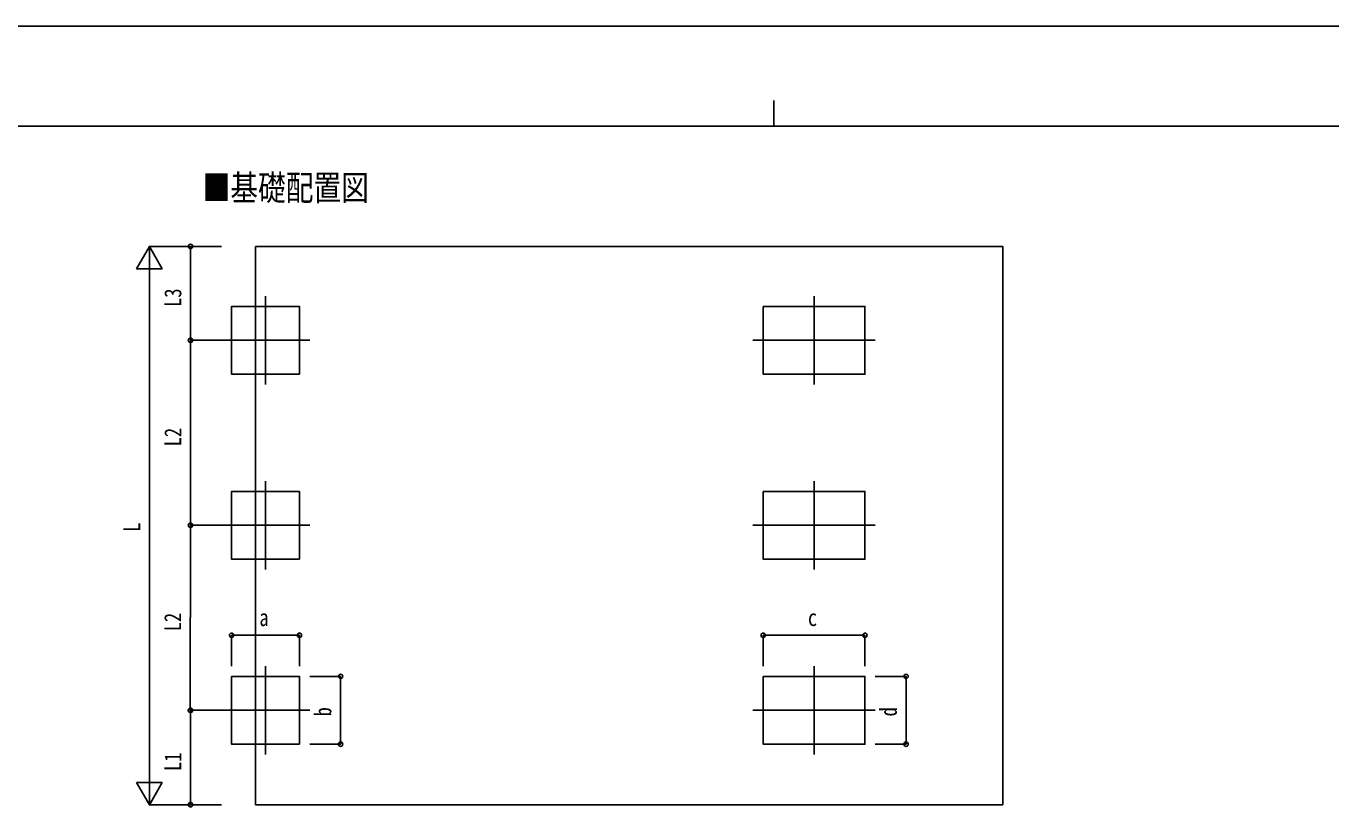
# Model space of a CAD drawing. Units: millimetres, scale not verified. Extents: x -21025 to 21025, y -14850 to 14850.
# Drawn here: x -7301 to 5393, y 7214 to 14850 of the extents above; entities that cross this region are included whole.
import ezdxf
from ezdxf.enums import TextEntityAlignment as Align

# ---------------------------------------------------------------- set-up
doc = ezdxf.new("R2010")
doc.units = ezdxf.units.MM
doc.header["$LTSCALE"] = 60
for name, color, linetype in [('0-2_USER1', 3, 'Continuous'), ('0-4_YKK_12', 2, 'Continuous'), ('0-6_YKK_A1', 4, 'Continuous'), ('0-7_YKK_D', 6, 'Continuous'), ('0-8_YKK_ZWAK', 7, 'Continuous')]:
    doc.layers.add(name, color=color, linetype=linetype)
doc.styles.add('ＭＳ ゴシック', font='')
doc.styles.get('ＭＳ ゴシック').set_extended_font_data('MS Gothic')

msp = doc.modelspace()

# ---------------------------------------------------------------- linework, layer by layer
at = {"layer": '0-4_YKK_12'}
for p, q in [((-4971.4, 12222.82), (-4971.4, 11362.82)), ((365.1, 12222.82), (365.1, 11362.82)), ((-4541.4, 11792.82), (-5401.4, 11792.82)), ((960.1, 11792.82), (-229.9, 11792.82)), ((-4971.4, 10422.82), (-4971.4, 9562.82)), ((365.1, 10422.82), (365.1, 9562.82)), ((-4541.4, 9992.82), (-5401.4, 9992.82)), ((960.1, 9992.82), (-229.9, 9992.82)), ((-4971.4, 8622.82), (-4971.4, 7762.82)), ((365.1, 8622.82), (365.1, 7762.82)), ((-4541.4, 8192.82), (-5401.4, 8192.82)), ((960.1, 8192.82), (-229.9, 8192.82))]:
    msp.add_line(p, q, dxfattribs=at)
at = {"layer": '0-6_YKK_A1'}
for p, q in [((-5069.9, 12706), (2200.1, 12706)), ((-5069.9, 12706), (-5069.9, 7274.22)), ((2200.1, 12706), (2200.1, 7274.22)), ((-5069.9, 7274.22), (2200.1, 7274.22))]:
    msp.add_line(p, q, dxfattribs=at)
for points in [[(-4641.4, 11462.82), (-4641.4, 12122.82), (-5301.4, 12122.82), (-5301.4, 11462.82)], [(-129.9, 12122.82), (860.1, 12122.82), (860.1, 11462.82), (-129.9, 11462.82)], [(-4641.4, 9662.82), (-4641.4, 10322.82), (-5301.4, 10322.82), (-5301.4, 9662.82)], [(-129.9, 10322.82), (860.1, 10322.82), (860.1, 9662.82), (-129.9, 9662.82)], [(-4641.4, 7862.82), (-4641.4, 8522.82), (-5301.4, 8522.82), (-5301.4, 7862.82)], [(-129.9, 8522.82), (860.1, 8522.82), (860.1, 7862.82), (-129.9, 7862.82)]]:
    msp.add_lwpolyline(points, close=True, dxfattribs=at)
at = {"layer": '0-7_YKK_D'}
for p, q in [((-6101.4, 12706), (-6226.4, 12489.49)), ((-5401.4, 12706), (-6102.4, 12706)), ((-6101.4, 12706), (-5976.4, 12489.49)), ((-6101.4, 12706), (-6101.4, 12272.99)), ((-5401.4, 12706), (-5702.4, 12706)), ((-5701.4, 11792.82), (-5701.4, 12706)), ((-6226.4, 12489.49), (-5976.4, 12489.49)), ((-6101.4, 7524.22), (-6101.4, 12456)), ((-5401.4, 11792.82), (-5702.4, 11792.82)), ((-5401.4, 11792.82), (-5702.4, 11792.82)), ((-5701.4, 9992.99), (-5701.4, 11792.82)), ((-5401.4, 9992.82), (-5703.46, 9992.99)), ((-5703.46, 8192.99), (-5702.46, 9992.99)), ((-5401.4, 9992.99), (-5702.4, 9992.99)), ((-5301.4, 8622.82), (-5301.4, 8923.82)), ((-4641.4, 8922.82), (-5301.4, 8922.82)), ((-4641.4, 8622.82), (-4641.4, 8923.82)), ((-129.9, 8622.82), (-129.9, 8923.82)), ((860.1, 8922.82), (-129.9, 8922.82)), ((860.1, 8622.82), (860.1, 8923.82)), ((-4541.4, 8522.82), (-4240.4, 8522.82)), ((-4241.4, 7862.82), (-4241.4, 8522.82)), ((960.1, 8522.82), (1261.1, 8522.82)), ((1260.1, 7862.82), (1260.1, 8522.82)), ((-5401.4, 8192.82), (-5704.46, 8192.99)), ((-5401.4, 8192.82), (-5702.4, 8192.82)), ((-5701.4, 7274.22), (-5701.4, 8192.82)), ((-4541.4, 7862.82), (-4240.4, 7862.82)), ((960.1, 7862.82), (1261.1, 7862.82)), ((-6101.4, 7274.22), (-6101.4, 7707.23)), ((-6101.4, 7274.22), (-6226.4, 7490.72)), ((-5976.4, 7490.72), (-6226.4, 7490.72)), ((-6101.4, 7274.22), (-5976.4, 7490.72)), ((-5401.4, 7274.22), (-6102.4, 7274.22)), ((-5401.4, 7274.22), (-5702.4, 7274.22))]:
    msp.add_line(p, q, dxfattribs=at)
for centre in [(-5701.4, 12706), (-5701.4, 11792.82), (-5701.4, 11792.82), (-5702.46, 9992.99), (-5701.4, 9992.99), (-5301.4, 8922.82), (-4641.4, 8922.82), (-129.9, 8922.82), (860.1, 8922.82), (-4241.4, 8522.82), (1260.1, 8522.82), (-5703.46, 8192.99), (-5701.4, 8192.82), (-4241.4, 7862.82), (1260.1, 7862.82), (-5701.4, 7274.22)]:
    msp.add_circle(centre, 21.25, dxfattribs=at)
at = {"layer": '0-8_YKK_ZWAK'}
for p, q in [((-24.9, 14125), (-24.9, 13875)), ((19475.1, 13875), (-19524.9, 13875))]:
    msp.add_line(p, q, dxfattribs=at)
msp.add_lwpolyline([(-21025, -14850), (21025, -14850), (21025, 14850), (-21025, 14850)], close=True, dxfattribs=at)

# ---------------------------------------------------------------- texts
at = {"layer": '0-2_USER1', "style": 'ＭＳ ゴシック', "width": 0.8}
msp.add_text('■基礎配置図', height=247.1, dxfattribs=at).set_placement((-5583.94, 13079.35), align=Align.BOTTOM_LEFT)
at = {"layer": '0-7_YKK_D', "style": 'ＭＳ ゴシック', "width": 0.8}
for s, rotation, p in [('L3', 90, (-5741.4, 12117.41)), ('L2', 90, (-5741.4, 10760.9)), ('L', 90, (-6141.4, 9930.11)), ('L2', 89.968, (-5743.03, 8961.01)), ('b', 90, (-4281.4, 8132.82)), ('d', 90, (1220.1, 8132.82)), ('L1', 90, (-5741.4, 7601.52))]:
    msp.add_text(s, height=165, rotation=rotation, dxfattribs=at).set_placement(p, align=Align.BOTTOM_LEFT)
for s, p in [('a', (-5031.4, 8962.82)), ('c', (305.1, 8962.82))]:
    msp.add_text(s, height=165, dxfattribs=at).set_placement(p, align=Align.BOTTOM_LEFT)

doc.saveas('drawing.dxf')
